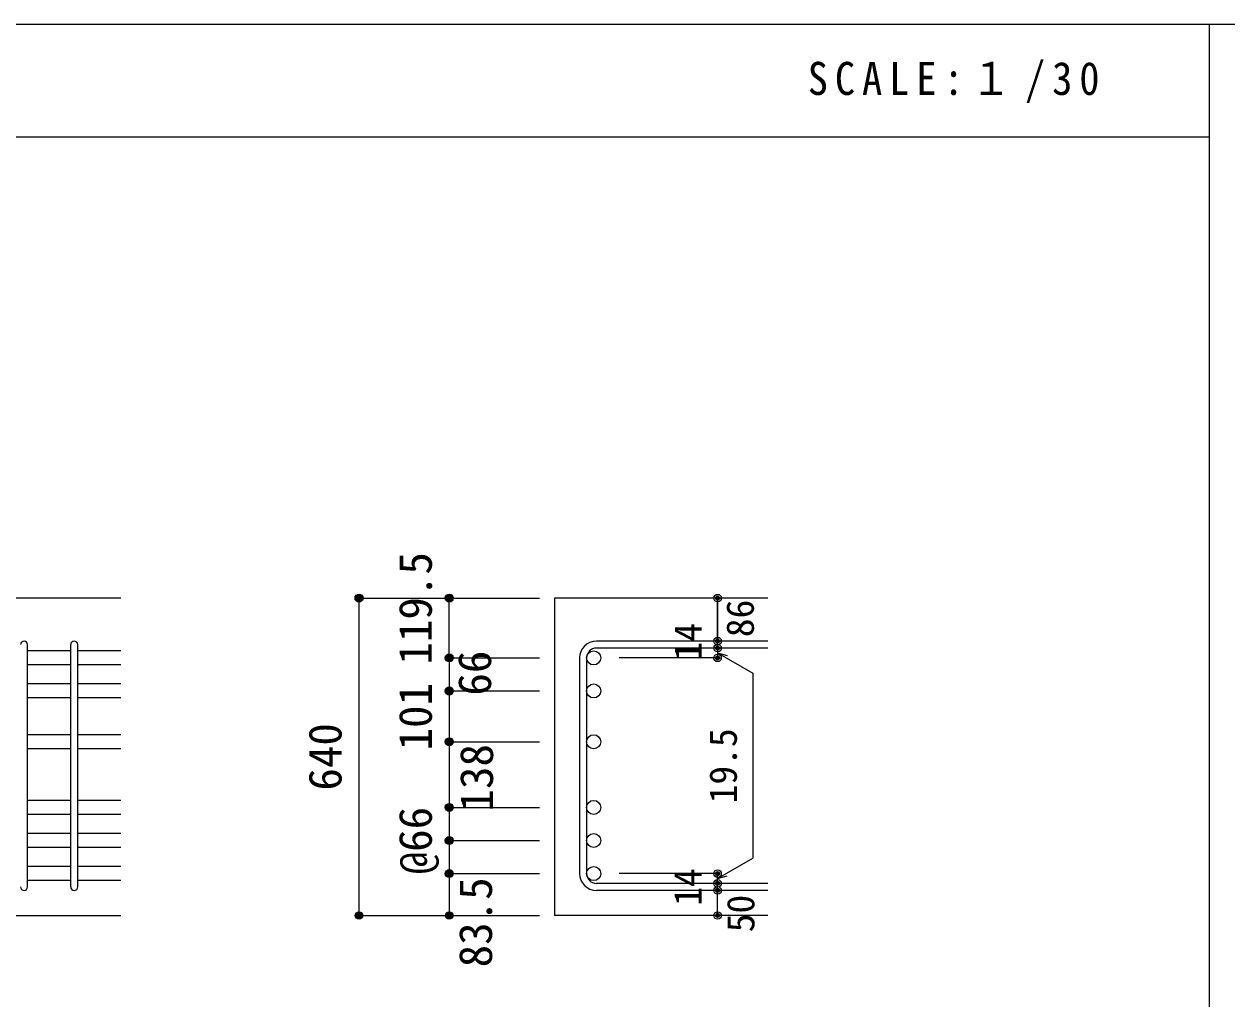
# Model space of a CAD drawing. Units: millimetres at full size, sheet at 1:30. Extents: x -5973 to 5954, y -4195 to 4201.
# Drawn here: x 1359 to 3758, y 2257 to 4201 of the extents above; entities that cross this region are included whole.
import ezdxf
from ezdxf.enums import TextEntityAlignment as Align

# ---------------------------------------------------------------- set-up
doc = ezdxf.new("R2010")
doc.units = ezdxf.units.MM
doc.header["$LTSCALE"] = 30
doc.header["$PDMODE"] = 32
doc.header["$PDSIZE"] = 15
for name, color, linetype in [('0-1_躯体線', 2, 'Continuous'), ('0-5_基礎梁筋', 7, 'Continuous'), ('0-6_スタラップ筋', 7, 'Continuous'), ('0-D_寸法', 4, 'Continuous'), ('6-7_文字', 7, 'Continuous'), ('F-0_枠', 6, 'Continuous')]:
    doc.layers.add(name, color=color, linetype=linetype)
doc.styles.add('ＭＳ ゴシック', font='')
doc.styles.get('ＭＳ ゴシック').set_extended_font_data('MS Gothic')

msp = doc.modelspace()

# ---------------------------------------------------------------- linework, layer by layer
at = {"layer": '0-1_躯体線'}
for p, q in [((1552.44, 3056.03), (-47.56, 3056.03)), ((2842.44, 3056.03), (2417.44, 3056.03)), ((2417.44, 3056.03), (2417.44, 2423.03)), ((1152.44, 2423.03), (1552.44, 2423.03)), ((2842.44, 2423.03), (2417.44, 2423.03))]:
    msp.add_line(p, q, dxfattribs=at)
at = {"layer": '0-5_基礎梁筋'}
for p, q in [((1452.44, 2950.83), (1366.44, 2950.83)), ((1552.44, 2950.83), (1466.44, 2950.83)), ((1452.44, 2922.83), (1366.44, 2922.83)), ((1552.44, 2922.83), (1466.44, 2922.83)), ((1452.44, 2884.83), (1366.44, 2884.83)), ((1552.44, 2884.83), (1466.44, 2884.83)), ((1452.44, 2856.83), (1366.44, 2856.83)), ((1552.44, 2856.83), (1466.44, 2856.83)), ((1452.44, 2783.53), (1366.44, 2783.53)), ((1552.44, 2783.53), (1466.44, 2783.53)), ((1452.44, 2755.53), (1366.44, 2755.53)), ((1552.44, 2755.53), (1466.44, 2755.53)), ((1452.44, 2652.53), (1366.44, 2652.53)), ((1552.44, 2652.53), (1466.44, 2652.53)), ((1452.44, 2624.53), (1366.44, 2624.53)), ((1552.44, 2624.53), (1466.44, 2624.53)), ((1452.44, 2586.53), (1366.44, 2586.53)), ((1552.44, 2586.53), (1466.44, 2586.53)), ((1452.44, 2558.53), (1366.44, 2558.53)), ((1552.44, 2558.53), (1466.44, 2558.53)), ((1452.44, 2520.53), (1366.44, 2520.53)), ((1552.44, 2520.53), (1466.44, 2520.53)), ((1452.44, 2492.53), (1366.44, 2492.53)), ((1552.44, 2492.53), (1466.44, 2492.53))]:
    msp.add_line(p, q, dxfattribs=at)
at = {"layer": '0-5_基礎梁筋', "color": 3}
for centre in [(2495.44, 2936.83), (2495.44, 2870.83), (2495.44, 2769.53), (2495.44, 2638.53), (2495.44, 2572.53), (2495.44, 2506.53)]:
    msp.add_circle(centre, 14, dxfattribs=at)
at = {"layer": '0-5_基礎梁筋'}
for p in [(2027.44, 3056.03), (2027.44, 2423.03)]:
    msp.add_point(p, dxfattribs=at)
at = {"layer": '0-6_スタラップ筋'}
for p, q in [((1366.44, 2480.03), (1366.44, 2963.33)), ((1452.44, 2480.03), (1452.44, 2963.33)), ((1466.44, 2480.03), (1466.44, 2963.33)), ((2842.44, 2970.33), (2500.94, 2970.33)), ((2842.44, 2956.33), (2500.94, 2956.33)), ((2467.44, 2936.83), (2467.44, 2506.53)), ((2481.44, 2936.83), (2481.44, 2506.53)), ((2842.44, 2487.03), (2500.94, 2487.03)), ((2842.44, 2473.03), (2500.94, 2473.03))]:
    msp.add_line(p, q, dxfattribs=at)
for centre, radius, start, end in [((1359.44, 2963.33), 7, 0, 180), ((1459.44, 2963.33), 7, 0, 180), ((2500.94, 2936.83), 33.5, 90, 180), ((2500.94, 2936.83), 19.5, 90, 180), ((2500.94, 2506.53), 33.5, 180, 270), ((2500.94, 2506.53), 19.5, 180, 270), ((1359.44, 2480.03), 7, 180, 0), ((1459.44, 2480.03), 7, 180, 0)]:
    msp.add_arc(centre, radius, start, end, dxfattribs=at)
at = {"layer": '0-D_寸法'}
for p, q in [((2027.44, 2423.03), (2027.44, 3056.03)), ((2207.44, 2936.83), (2207.44, 3056.03)), ((2742.44, 2956.33), (2742.44, 2970.33)), ((2742.44, 2956.33), (2742.44, 2936.83)), ((2207.44, 2936.83), (2207.44, 2855.07)), ((2207.44, 2936.83), (2387.44, 2936.83)), ((2742.44, 2936.83), (2546.35, 2936.83)), ((2742.44, 2946.58), (2812.5, 2906.14)), ((2742.44, 2946.58), (2761.76, 2941.41)), ((2812.5, 2906.14), (2812.5, 2537.23)), ((2207.44, 2870.83), (2387.44, 2870.83)), ((2207.44, 2870.83), (2387.44, 2870.83)), ((2207.44, 2855.07), (2207.44, 2769.53)), ((2207.44, 2769.53), (2387.44, 2769.53)), ((2207.44, 2769.53), (2387.44, 2769.53)), ((2207.44, 2769.53), (2207.44, 2506.53)), ((2207.44, 2638.53), (2387.44, 2638.53)), ((2207.44, 2572.53), (2387.44, 2572.53)), ((2742.44, 2496.78), (2812.5, 2537.23)), ((2207.44, 2506.53), (2387.44, 2506.53)), ((2207.44, 2506.53), (2207.44, 2423.03)), ((2742.44, 2506.53), (2546.35, 2506.53)), ((2742.44, 2487.03), (2742.44, 2506.53)), ((2742.44, 2496.78), (2761.76, 2501.96)), ((2742.44, 2473.03), (2742.44, 2487.03)), ((2742.44, 2423.03), (2742.44, 2473.03)), ((2027.44, 2423.03), (2207.44, 2423.03)), ((2207.44, 2423.03), (2387.44, 2423.03))]:
    msp.add_line(p, q, dxfattribs=at)
for points in [[(2027.44, 3056.03), (2207.44, 3056.03), (2387.44, 3056.03)], [(2027.44, 3056.03), (2207.44, 3056.03), (2387.44, 3056.03)], [(2742.44, 2970.33), (2742.44, 3056.03), (2742.44, 2970.33)]]:
    msp.add_lwpolyline(points, dxfattribs=at)
for centre, radius in [((2027.44, 3056.03), 8), ((2027.44, 3056.03), 7.2), ((2027.44, 3056.03), 6.4), ((2027.44, 3056.03), 5.6), ((2027.44, 3056.03), 4.8), ((2027.44, 3056.03), 4), ((2027.44, 3056.03), 3.2), ((2027.44, 3056.03), 2.4), ((2027.44, 3056.03), 1.6), ((2027.44, 3056.03), 0.8), ((2207.44, 3056.03), 8), ((2207.44, 3056.03), 7.2), ((2207.44, 3056.03), 6.4), ((2207.44, 3056.03), 5.6), ((2207.44, 3056.03), 4.8), ((2207.44, 3056.03), 4), ((2207.44, 3056.03), 3.2), ((2207.44, 3056.03), 2.4), ((2207.44, 3056.03), 1.6), ((2207.44, 3056.03), 0.8), ((2742.44, 3056.03), 4), ((2742.44, 3056.03), 3.6), ((2742.44, 3056.03), 3.2), ((2742.44, 3056.03), 2.8), ((2742.44, 3056.03), 2.4), ((2742.44, 3056.03), 2), ((2742.44, 3056.03), 1.6), ((2742.44, 3056.03), 1.2), ((2742.44, 3056.03), 0.8), ((2742.44, 3056.03), 0.4), ((2742.44, 2970.33), 4), ((2742.44, 2956.33), 4), ((2742.44, 2970.33), 3.6), ((2742.44, 2956.33), 3.6), ((2742.44, 2970.33), 3.2), ((2742.44, 2956.33), 3.2), ((2742.44, 2970.33), 2.8), ((2742.44, 2956.33), 2.8), ((2742.44, 2970.33), 2.4), ((2742.44, 2956.33), 2.4), ((2742.44, 2970.33), 2), ((2742.44, 2956.33), 2), ((2742.44, 2970.33), 1.6), ((2742.44, 2956.33), 1.6), ((2742.44, 2970.33), 1.2), ((2742.44, 2956.33), 1.2), ((2742.44, 2970.33), 0.8), ((2742.44, 2956.33), 0.8), ((2742.44, 2970.33), 0.4), ((2742.44, 2956.33), 0.4), ((2207.44, 2936.83), 8), ((2207.44, 2936.83), 7.2), ((2207.44, 2936.83), 6.4), ((2207.44, 2936.83), 5.6), ((2207.44, 2936.83), 4.8), ((2207.44, 2936.83), 4), ((2207.44, 2936.83), 3.2), ((2207.44, 2936.83), 2.4), ((2207.44, 2936.83), 1.6), ((2207.44, 2936.83), 0.8), ((2742.44, 2936.83), 4), ((2742.44, 2936.83), 3.6), ((2742.44, 2936.83), 3.2), ((2742.44, 2936.83), 2.8), ((2742.44, 2936.83), 2.4), ((2742.44, 2936.83), 2), ((2742.44, 2936.83), 1.6), ((2742.44, 2936.83), 1.2), ((2742.44, 2936.83), 0.8), ((2742.44, 2936.83), 0.4), ((2207.44, 2870.83), 8), ((2207.44, 2870.83), 7.2), ((2207.44, 2870.83), 6.4), ((2207.44, 2870.83), 5.6), ((2207.44, 2870.83), 4.8), ((2207.44, 2870.83), 4), ((2207.44, 2870.83), 3.2), ((2207.44, 2870.83), 2.4), ((2207.44, 2870.83), 1.6), ((2207.44, 2870.83), 0.8), ((2207.44, 2769.53), 8), ((2207.44, 2769.53), 7.2), ((2207.44, 2769.53), 6.4), ((2207.44, 2769.53), 5.6), ((2207.44, 2769.53), 4.8), ((2207.44, 2769.53), 4), ((2207.44, 2769.53), 3.2), ((2207.44, 2769.53), 2.4), ((2207.44, 2769.53), 1.6), ((2207.44, 2769.53), 0.8), ((2207.44, 2638.53), 8), ((2207.44, 2638.53), 7.2), ((2207.44, 2638.53), 6.4), ((2207.44, 2638.53), 5.6), ((2207.44, 2638.53), 4.8), ((2207.44, 2638.53), 4), ((2207.44, 2638.53), 3.2), ((2207.44, 2638.53), 2.4), ((2207.44, 2638.53), 1.6), ((2207.44, 2638.53), 0.8), ((2207.44, 2572.53), 8), ((2207.44, 2572.53), 7.2), ((2207.44, 2572.53), 6.4), ((2207.44, 2572.53), 5.6), ((2207.44, 2572.53), 4.8), ((2207.44, 2572.53), 4), ((2207.44, 2572.53), 3.2), ((2207.44, 2572.53), 2.4), ((2207.44, 2572.53), 1.6), ((2207.44, 2572.53), 0.8), ((2207.44, 2506.53), 8), ((2207.44, 2506.53), 7.2), ((2207.44, 2506.53), 6.4), ((2207.44, 2506.53), 5.6), ((2207.44, 2506.53), 4.8), ((2207.44, 2506.53), 4), ((2207.44, 2506.53), 3.2), ((2207.44, 2506.53), 2.4), ((2207.44, 2506.53), 1.6), ((2207.44, 2506.53), 0.8), ((2742.44, 2506.53), 4), ((2742.44, 2506.53), 3.6), ((2742.44, 2506.53), 3.2), ((2742.44, 2506.53), 2.8), ((2742.44, 2506.53), 2.4), ((2742.44, 2506.53), 2), ((2742.44, 2506.53), 1.6), ((2742.44, 2506.53), 1.2), ((2742.44, 2506.53), 0.8), ((2742.44, 2506.53), 0.4), ((2742.44, 2487.03), 4), ((2742.44, 2473.03), 4), ((2742.44, 2487.03), 3.6), ((2742.44, 2473.03), 3.6), ((2742.44, 2487.03), 3.2), ((2742.44, 2473.03), 3.2), ((2742.44, 2487.03), 2.8), ((2742.44, 2473.03), 2.8), ((2742.44, 2487.03), 2.4), ((2742.44, 2473.03), 2.4), ((2742.44, 2487.03), 2), ((2742.44, 2473.03), 2), ((2742.44, 2487.03), 1.6), ((2742.44, 2473.03), 1.6), ((2742.44, 2487.03), 1.2), ((2742.44, 2473.03), 1.2), ((2742.44, 2487.03), 0.8), ((2742.44, 2473.03), 0.8), ((2742.44, 2487.03), 0.4), ((2742.44, 2473.03), 0.4), ((2027.44, 2423.03), 7.2), ((2027.44, 2423.03), 6.4), ((2027.44, 2423.03), 5.6), ((2027.44, 2423.03), 4.8), ((2027.44, 2423.03), 4), ((2027.44, 2423.03), 3.2), ((2027.44, 2423.03), 2.4), ((2027.44, 2423.03), 1.6), ((2027.44, 2423.03), 0.8), ((2207.44, 2423.03), 7.2), ((2207.44, 2423.03), 6.4), ((2207.44, 2423.03), 5.6), ((2207.44, 2423.03), 4.8), ((2207.44, 2423.03), 4), ((2207.44, 2423.03), 3.2), ((2207.44, 2423.03), 2.4), ((2207.44, 2423.03), 1.6), ((2207.44, 2423.03), 0.8), ((2742.44, 2423.03), 4), ((2742.44, 2423.03), 3.6), ((2742.44, 2423.03), 3.2), ((2742.44, 2423.03), 2.8), ((2742.44, 2423.03), 2.4), ((2742.44, 2423.03), 2), ((2742.44, 2423.03), 1.6), ((2742.44, 2423.03), 1.2), ((2742.44, 2423.03), 0.8), ((2742.44, 2423.03), 0.4)]:
    msp.add_circle(centre, radius, dxfattribs=at)
at = {"layer": '0-D_寸法', "color": 7}
for p in [(2027.44, 3056.03), (2207.44, 3056.03), (2742.44, 3056.03), (2742.44, 2970.33), (2742.44, 2956.33), (2207.44, 2936.83), (2207.44, 2936.83), (2742.44, 2936.83), (2207.44, 2870.83), (2207.44, 2870.83), (2207.44, 2769.53), (2207.44, 2769.53), (2207.44, 2638.53), (2207.44, 2638.53), (2207.44, 2638.53), (2207.44, 2572.53), (2207.44, 2572.53), (2207.44, 2572.53), (2207.44, 2506.53), (2207.44, 2506.53), (2207.44, 2506.53), (2742.44, 2506.53), (2742.44, 2506.53), (2742.44, 2487.03), (2742.44, 2473.03), (2027.44, 2423.03), (2207.44, 2423.03), (2742.44, 2423.03)]:
    msp.add_point(p, dxfattribs=at)
at = {"layer": 'F-0_枠'}
for p, q in [((-5972.88, 4201.15), (5954.1, 4201.15)), ((3723.6, -4195.24), (3723.6, 4201.15))]:
    msp.add_line(p, q, dxfattribs=at)
at = {"layer": 'F-0_枠', "color": 2}
msp.add_line((-5972.88, 3976.15), (3723.6, 3976.15), dxfattribs=at)

# ---------------------------------------------------------------- texts
at = {"layer": '0-D_寸法', "style": 'ＭＳ ゴシック'}
for s, height, p in [('119.5', 65.98, (2192.44, 2923.41)), ('86', 54.99, (2831.33, 2978.17)), ('14', 54.99, (2727.21, 2931.67)), ('66', 65.98, (2310.57, 2861.54)), ('101', 65.98, (2192.5, 2752.15)), ('640', 65.98, (2012.44, 2672.03)), ('19.5', 54.99, (2797.5, 2646.68)), ('138', 65.98, (2314.49, 2630.35)), ('@66', 65.98, (2192.44, 2505.03)), ('14', 54.99, (2727.18, 2442.36)), ('83.5', 65.98, (2312.44, 2319.53)), ('50', 54.99, (2832.44, 2389.53))]:
    msp.add_text(s, height=height, rotation=90, dxfattribs=at).set_placement(p, align=Align.BOTTOM_LEFT)
at = {"layer": '6-7_文字', "color": 2, "insert": (2922.26, 4043.65), "char_height": 65.98, "attachment_point": 7, "style": 'ＭＳ ゴシック'}
msp.add_mtext('\\T1.34;\\W0.9;SCALE:１/30', dxfattribs=at)

doc.saveas('drawing.dxf')
